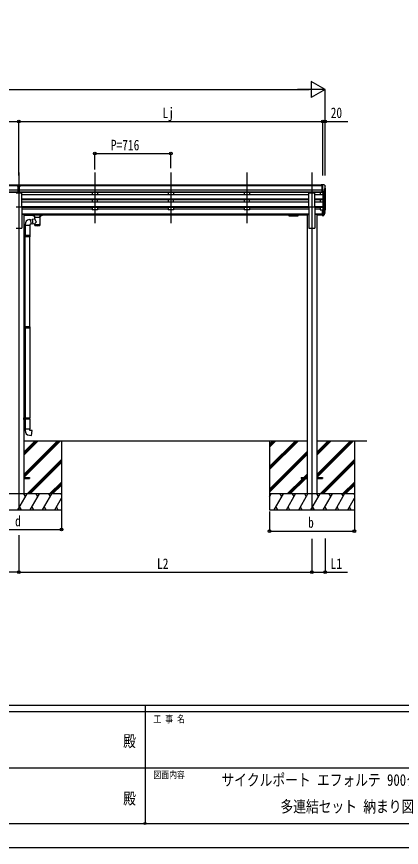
# Model space of a CAD drawing. Units: millimetres, scale not verified. Extents: x -12615 to 12615, y -8910 to 8910.
# Drawn here: x -1225 to 2400, y -8910 to -1089 of the extents above; entities that cross this region are included whole.
import ezdxf
from ezdxf.enums import TextEntityAlignment as Align

# ---------------------------------------------------------------- set-up
doc = ezdxf.new("R2010")
doc.units = ezdxf.units.MM
doc.header["$LTSCALE"] = 40
doc.header["$PDMODE"] = 32
doc.header["$PDSIZE"] = 20
for name, color, linetype in [('0-2_USER1', 3, 'Continuous'), ('0-3_YKK_12', 2, 'Continuous'), ('0-4_YKK_13', 4, 'Continuous'), ('0-5_YKK_A1', 4, 'Continuous'), ('0-6_YKK_D', 6, 'Continuous'), ('0-7_YKK_ZWAK', 7, 'Continuous')]:
    doc.layers.add(name, color=color, linetype=linetype)
doc.styles.add('ＭＳ ゴシック', font='')
doc.styles.get('ＭＳ ゴシック').set_extended_font_data('MS Gothic')

msp = doc.modelspace()

# ---------------------------------------------------------------- linework, layer by layer
at = {"layer": '0-3_YKK_12'}
for p, q in [((-1203.02, -2557.09), (-1203.02, -5731.49)), ((-487.02, -2557.09), (-487.02, -3034.6)), ((228.98, -2557.09), (228.98, -3034.6)), ((944.98, -2557.09), (944.98, -3034.6)), ((1556.98, -2557.09), (1556.98, -5731.49))]:
    msp.add_line(p, q, dxfattribs=at)
at = {"layer": '0-4_YKK_13'}
for p, q in [((-1219.52, -2681.51), (-1219.52, -2673.66)), ((-1219.52, -2681.51), (-1209.52, -2681.51)), ((-1203.02, -2682.32), (-1209.52, -2681.93)), ((-1209.52, -2683.51), (-1196.52, -2683.51)), ((-1209.52, -2725.03), (-1203.02, -2725.19)), ((-1196.52, -2681.99), (-1203.02, -2682.3)), ((-1203.02, -2725.19), (-1196.52, -2725.03)), ((-1196.52, -2745.13), (-1196.52, -2679.86)), ((1654.48, -2673.47), (1644.48, -2673.56)), ((1644.48, -2675.08), (1644.48, -2673.56)), ((1654.48, -2745.46), (1654.48, -2673.47)), ((1672.98, -2673.47), (1654.48, -2673.47)), ((1660.98, -2746.46), (1660.98, -2673.47)), ((1668.61, -2744.64), (1677.61, -2729.05)), ((1672.98, -2673.47), (1675.31, -2673.62)), ((1674.98, -2707.99), (1674.98, -2724.26)), ((1680.45, -2704.66), (1675.13, -2707.73)), ((1676.07, -2674.04), (1680.14, -2679.85)), ((1682.98, -2682.84), (1682.98, -2683.47)), ((-1230.52, -2747.12), (-1175.52, -2747.12)), ((-1209.52, -2744.07), (-1203.02, -2744.47)), ((-1203.02, -2744.47), (-1196.52, -2744.07)), ((-1175.52, -2878.92), (-1175.52, -2747.12)), ((1529.48, -2878.92), (1529.48, -2747.12)), ((1529.48, -2747.12), (1584.48, -2747.12)), ((1584.48, -2878.92), (1584.48, -2747.12)), ((1654.48, -2745.46), (1660.98, -2745.46)), ((1660.98, -2746.46), (1666.19, -2746.14)), ((-1230.52, -2878.92), (-1175.52, -2878.92)), ((1529.48, -2878.92), (1584.48, -2878.92)), ((-1073.02, -2951.78), (-1073.02, -2962.54)), ((-988.02, -2951.11), (-1071.02, -2951.11)), ((-988.02, -2953.29), (-1071.02, -2953.29)), ((-1056.52, -2963.2), (-1071.02, -2963.2)), ((-1056.52, -2970.01), (-1056.52, -2959.73)), ((-1002.52, -2970.01), (-1002.52, -2959.73)), ((-988.02, -2963.2), (-1002.52, -2963.2)), ((-986.02, -2951.78), (-986.02, -2962.54)), ((-986.02, -2951.97), (-986.02, -2953.51)), ((1339.98, -2951.78), (1339.98, -2962.54)), ((1339.98, -2951.97), (1339.98, -2953.51)), ((1341.98, -2951.11), (1424.98, -2951.11)), ((1341.98, -2953.29), (1424.98, -2953.29)), ((1341.98, -2963.2), (1424.98, -2963.2)), ((1426.98, -2951.78), (1426.98, -2962.54)), ((1654.48, -2907.2), (1654.48, -2961.23)), ((1654.48, -2907.2), (1660.98, -2907.2)), ((1654.48, -2947.33), (1660.98, -2947.33)), ((1654.48, -2952.21), (1660.98, -2952.21)), ((1654.48, -2961.23), (1660.98, -2961.23)), ((1660.98, -2907.2), (1660.98, -2961.97)), ((1660.98, -2952.23), (1666.12, -2952.23)), ((1660.98, -2954.03), (1665.83, -2954.03)), ((1660.98, -2961.97), (1665.83, -2961.97)), ((1667.42, -2951.55), (1675.17, -2936.14)), ((1676.62, -2936.5), (1668.43, -2952.68)), ((1677.23, -2937.07), (1668.43, -2960.61)), ((1679.28, -2920.01), (1676.01, -2927.07)), ((1679.89, -2921.39), (1676.01, -2929.33)), ((1677.57, -2932.66), (1677.23, -2937.07)), ((-1145.78, -3056.02), (-1145.78, -3045.11)), ((-1106.38, -3000.01), (-1093.87, -2998.46)), ((-1070.91, -3039.37), (-1090.03, -3042.34)), ((-1077.64, -2995.99), (-1052.42, -2992.08)), ((-1077.64, -2995.99), (-1070.62, -3041.25)), ((-1052.42, -3038.42), (-1070.62, -3041.25)), ((-1052.44, -3054.8), (-1052.42, -3038.17)), ((-1052.42, -2992.08), (-1052.42, -2974.5)), ((-1006.62, -2974.51), (-1006.6, -3054.8)), ((-1099.78, -3056.02), (-1145.78, -3056.02)), ((-1143.82, -3056.02), (-1143.82, -3146.86)), ((-1101.82, -3056.02), (-1101.82, -3149.42)), ((-1141.82, -3146.92), (-1157.82, -3146.45)), ((-1157.82, -3146.45), (-1157.82, -3164.39)), ((-1141.82, -3163.92), (-1157.82, -3164.39)), ((-1141.82, -3148.92), (-1143.82, -3148.92)), ((-1100.82, -3149.42), (-1143.82, -3149.42)), ((-1099.82, -3151.42), (-1143.82, -3151.42)), ((-1099.82, -3159.42), (-1143.82, -3159.42)), ((-1100.82, -3161.42), (-1143.82, -3161.42)), ((-1143.82, -4006.11), (-1143.82, -3163.98)), ((-1141.82, -3148.92), (-1141.82, -3146.92)), ((-1141.82, -3163.92), (-1141.82, -3161.92)), ((-1139.34, -3151.42), (-1138.91, -3149.42)), ((-1101.82, -4008.67), (-1101.82, -3161.42)), ((-1099.82, -3151.42), (-1100.82, -3149.42)), ((-1099.82, -3159.42), (-1100.82, -3161.42)), ((-1099.82, -3151.42), (-1099.82, -3159.42)), ((-1141.82, -4006.17), (-1157.82, -4005.7)), ((-1157.82, -4005.7), (-1157.82, -4023.64)), ((-1141.82, -4023.17), (-1157.82, -4023.64)), ((-1141.82, -4008.17), (-1143.82, -4008.17)), ((-1100.82, -4008.67), (-1143.82, -4008.67)), ((-1099.82, -4010.67), (-1143.82, -4010.67)), ((-1099.82, -4018.67), (-1143.82, -4018.67)), ((-1100.82, -4020.67), (-1143.82, -4020.67)), ((-1143.82, -4023.23), (-1143.82, -4865.36)), ((-1141.82, -4008.17), (-1141.82, -4006.17)), ((-1141.82, -4023.17), (-1141.82, -4021.17)), ((-1139.34, -4010.67), (-1138.91, -4008.67)), ((-1101.82, -4020.67), (-1101.82, -4867.92)), ((-1099.82, -4010.67), (-1100.82, -4008.67)), ((-1099.82, -4018.67), (-1100.82, -4020.67)), ((-1099.82, -4010.67), (-1099.82, -4018.67)), ((-1141.82, -4865.42), (-1157.82, -4864.95)), ((-1157.82, -4882.89), (-1157.82, -4864.95)), ((-1141.82, -4882.42), (-1157.82, -4882.89)), ((-1100.82, -4867.92), (-1143.82, -4867.92)), ((-1099.82, -4869.92), (-1143.82, -4869.92)), ((-1099.82, -4877.92), (-1143.82, -4877.92)), ((-1100.82, -4879.92), (-1143.82, -4879.92)), ((-1141.82, -4880.42), (-1143.82, -4880.42)), ((-1143.82, -4882.48), (-1143.82, -4973.92)), ((-1141.82, -4865.42), (-1141.82, -4867.42)), ((-1141.82, -4880.42), (-1141.82, -4882.42)), ((-1139.34, -4877.92), (-1138.91, -4879.92)), ((-1101.82, -4879.92), (-1101.82, -4973.92)), ((-1099.82, -4869.92), (-1100.82, -4867.92)), ((-1099.82, -4877.92), (-1100.82, -4879.92)), ((-1099.82, -4877.92), (-1099.82, -4869.92)), ((-1099.82, -4973.92), (-1145.82, -4973.92)), ((-1145.82, -4973.92), (-1145.82, -4984.84)), ((-1099.82, -4983.92), (-1099.82, -4973.92)), ((-1157.82, -5426.99), (-1103.02, -5426.99)), ((-1157.82, -5435.99), (-1103.02, -5435.99)), ((-1103.02, -5426.99), (-1103.02, -5435.99)), ((1456.98, -5426.99), (1456.98, -5435.99)), ((1456.98, -5426.99), (1511.78, -5426.99)), ((1456.98, -5435.99), (1511.78, -5435.99)), ((1602.18, -5426.99), (1656.98, -5426.99)), ((1602.18, -5435.99), (1656.98, -5435.99)), ((1656.98, -5426.99), (1656.98, -5435.99))]:
    msp.add_line(p, q, dxfattribs=at)
for points in [[(-1219.52, -2673.66), (-1201.52, -2673.51), (-1186.52, -2673.64)], [(-1196.52, -2745.13), (-1203.02, -2745.53), (-1209.52, -2745.13), (-1209.52, -2679.79)], [(-1196.52, -2726.13), (-1199.78, -2726.21), (-1203.02, -2726.29), (-1206.26, -2726.21), (-1209.52, -2726.13)], [(-1196.52, -2681.46), (-1186.52, -2681.38), (-1186.52, -2673.64)], [(-1071.02, -2951.11), (-1071.37, -2951.12), (-1071.9, -2951.14), (-1072.35, -2951.19), (-1072.65, -2951.27), (-1072.82, -2951.37), (-1072.94, -2951.51), (-1073.01, -2951.69), (-1073.02, -2951.78)], [(-1071.02, -2963.2), (-1071.37, -2963.2), (-1071.9, -2963.17), (-1072.35, -2963.12), (-1072.65, -2963.04), (-1072.82, -2962.94), (-1072.94, -2962.8), (-1073.01, -2962.63), (-1073.02, -2962.54)], [(-1052.42, -2974.5), (-1052.65, -2974.4), (-1054.01, -2973.67), (-1055.12, -2972.82), (-1055.88, -2971.95), (-1056.34, -2971.06), (-1056.51, -2970.17)], [(-1002.56, -2969.95), (-1002.53, -2970.31), (-1002.78, -2971.26), (-1003.3, -2972.15), (-1004.1, -2972.99), (-1005.22, -2973.78), (-1006.62, -2974.51)], [(-986.02, -2951.78), (-986.06, -2951.58), (-986.14, -2951.44), (-986.24, -2951.35), (-986.34, -2951.29), (-986.46, -2951.24), (-986.75, -2951.18), (-987.24, -2951.13), (-987.78, -2951.11), (-988.02, -2951.11)], [(-986.02, -2962.54), (-986.06, -2962.73), (-986.14, -2962.87), (-986.24, -2962.96), (-986.34, -2963.02), (-986.46, -2963.07), (-986.75, -2963.13), (-987.24, -2963.18), (-987.78, -2963.2), (-988.02, -2963.2)], [(1339.98, -2951.78), (1340.02, -2951.58), (1340.1, -2951.44), (1340.2, -2951.35), (1340.3, -2951.29), (1340.42, -2951.24), (1340.72, -2951.18), (1341.21, -2951.13), (1341.75, -2951.11), (1341.98, -2951.11)], [(1339.98, -2962.54), (1340.02, -2962.73), (1340.1, -2962.87), (1340.2, -2962.96), (1340.3, -2963.02), (1340.42, -2963.07), (1340.72, -2963.13), (1341.21, -2963.18), (1341.75, -2963.2), (1341.98, -2963.2)], [(1424.98, -2951.11), (1425.33, -2951.12), (1425.86, -2951.14), (1426.31, -2951.19), (1426.62, -2951.27), (1426.79, -2951.37), (1426.91, -2951.51), (1426.97, -2951.69), (1426.98, -2951.78)], [(1424.98, -2963.2), (1425.33, -2963.2), (1425.86, -2963.17), (1426.31, -2963.12), (1426.62, -2963.04), (1426.79, -2962.94), (1426.91, -2962.8), (1426.97, -2962.63), (1426.98, -2962.54)], [(-1093.87, -2998.46), (-1089.86, -3044.28), (-1099.78, -3046.02), (-1099.78, -3056.02)], [(-1141.82, -3161.92), (-1143.82, -3161.92), (-1143.82, -3148.92)], [(-1139.34, -3151.42), (-1139.34, -3159.42), (-1138.91, -3161.42)], [(-1141.82, -4021.17), (-1143.82, -4021.17), (-1143.82, -4008.17)], [(-1139.34, -4010.67), (-1139.34, -4018.67), (-1138.91, -4020.67)], [(-1141.82, -4867.42), (-1143.82, -4867.42), (-1143.82, -4880.42)], [(-1139.34, -4877.92), (-1139.34, -4869.92), (-1138.91, -4867.92)], [(-1104.74, -5029.67), (-1083.9, -5031.49), (-1079.89, -4985.67), (-1099.82, -4983.92)]]:
    msp.add_lwpolyline(points, dxfattribs=at)
for centre, radius, start, end in [((1675.28, -2707.99), 0.3, 120, 180), ((1675.28, -2724.26), 0.3, 180, 265.2833), ((1675.01, -2727.55), 3, 330, 85.2833), ((1675.25, -2674.61), 1, 35, 86.5), ((1679.98, -2682.84), 3, 0, 87), ((1676.08, -2700.29), 6.18, 315.00103, 354.2965), ((1480.98, -2683.47), 202, 355.05096, 0), ((1666.01, -2743.14), 3, 273.5, 330), ((1650.4, -2910.51), 30.41, 341.80266, 352.8448), ((1651.8, -2912.27), 29.53, 342.01856, 353.49194), ((-1099.87, -3045.46), 45.91, 98.14944, 179.55845), ((-1100.82, -4984.84), 45, 180, 265)]:
    msp.add_arc(centre, radius, start, end, dxfattribs=at)
for centre, major_axis, ratio, start_param, end_param in [((-1178.45, -2683.82), (24.57, -1.51), 0.121868, 3.1422238, 3.1491027), ((-1071.02, -2953.51), (-2, 0), 0.109601, 4.712389, 6.2831853), ((-1029.52, -2959.73), (-27, 0), 0.122176, 3.1415927, 6.2831853), ((-1040.52, -2970.01), (-16, 0), 0.361356, 0, 0.0194874), ((-988.02, -2953.51), (-2, 0), 0.109601, 3.1415927, 4.712389), ((1341.98, -2953.51), (2, 0), 0.109601, 1.5707963, 3.1415927), ((1424.98, -2953.51), (2, 0), 0.109601, 0, 1.5707963), ((1665.83, -2951.32), (3, 0), 0.90356, 4.712389, 5.7595865), ((1665.83, -2959.26), (-3, 0), 0.90356, 1.5707963, 2.6179939), ((1666.12, -2950.87), (1.5, 0), 0.90356, 4.712389, 5.7595865), ((1591.06, -2912.6), (88.05, 0), 0.90356, 5.9828017, 6.0168888), ((1676.27, -2932.66), (-1.3, 0), 0.90356, 2.9359903, 4.9130961), ((1590.35, -2916.47), (89.07, 0), 0.90356, 6.0316505, 6.077583), ((1593.12, -2906.02), (-87.93, 4.42), 0.541684, 3.060334, 3.2172517), ((1592.33, -2912.7), (89.06, 1.43), 0.57596, 6.1985533, 6.3701348), ((-1029.52, -3018.62), (22.81, -26.62), 0.234429, 3.1563334, 4.5976381), ((-1032.07, -3015.98), (-20.32, -22.25), 0.045535, 4.9756507, 6.2441899), ((-1029.51, -2974.96), (-22.92, 0.42), 0.07247, 0.0008089, 1.5716053), ((-1029.51, -2976.58), (-22.92, 0.42), 0.07247, 0.0008089, 1.5716053), ((-1029.52, -3042.36), (-22.91, 0), 0.122865, 6.2831853, 9.424778), ((-1029.53, -2974.96), (22.91, 0.42), 0.072511, 4.711586, 6.2823824), ((-1029.53, -2976.58), (22.91, 0.42), 0.072511, 4.711586, 6.2823824), ((-1029.52, -3054.8), (-22.92, 0), 0.101955, 6.2829723, 9.4248207)]:
    msp.add_ellipse(centre, major_axis=major_axis, ratio=ratio, start_param=start_param, end_param=end_param, dxfattribs=at)
at = {"layer": '0-5_YKK_A1'}
for p, q in [((-1209.52, -2723.82), (-4060.52, -2723.82)), ((-1209.52, -2675.08), (-4050.52, -2675.08)), ((-1209.52, -2680.29), (-4050.52, -2680.29)), ((1654.48, -2723.82), (-1196.52, -2723.82)), ((1654.48, -2675.08), (-1186.52, -2675.08)), ((1654.48, -2680.29), (-1186.52, -2680.29)), ((1660.98, -2714.58), (1660.98, -2907.2)), ((1676.01, -2731.82), (1676.01, -2933.54)), ((1680.98, -2704.05), (1680.98, -2906.83)), ((-1209.52, -2741.68), (-4060.52, -2741.68)), ((-1209.52, -2744.92), (-4060.52, -2744.92)), ((1654.48, -2741.68), (-1196.52, -2741.68)), ((1654.48, -2744.92), (-1196.52, -2744.92)), ((1529.48, -2765.5), (-1175.52, -2765.5)), ((1529.48, -2808.87), (-1175.52, -2808.87)), ((1529.48, -2810.36), (-1175.52, -2810.36)), ((1529.48, -2814.68), (-1175.52, -2814.68)), ((-512.02, -2745.02), (-512.02, -2765.4)), ((-462.02, -2765.4), (-512.02, -2765.4)), ((-512.02, -2814.68), (-512.02, -2835.51)), ((-462.02, -2745.02), (-462.02, -2765.4)), ((-462.02, -2835.51), (-462.02, -2814.68)), ((203.98, -2745.02), (203.98, -2765.4)), ((253.98, -2765.4), (203.98, -2765.4)), ((203.98, -2814.68), (203.98, -2835.51)), ((253.98, -2745.02), (253.98, -2765.4)), ((253.98, -2835.51), (253.98, -2814.68)), ((919.98, -2745.02), (919.98, -2765.4)), ((969.98, -2765.4), (919.98, -2765.4)), ((919.98, -2814.68), (919.98, -2835.51)), ((969.98, -2745.02), (969.98, -2765.4)), ((969.98, -2835.51), (969.98, -2814.68)), ((1660.98, -2765.5), (1584.48, -2765.5)), ((1660.98, -2808.87), (1584.48, -2808.87)), ((1660.98, -2810.36), (1584.48, -2810.36)), ((1660.98, -2814.68), (1584.48, -2814.68)), ((1635.98, -2744.92), (1635.98, -2765.5)), ((1635.98, -2814.68), (1635.98, -2835.61)), ((1666.98, -2745.98), (1666.99, -2951.97)), ((1529.48, -2835.51), (-1175.52, -2835.51)), ((-1175.52, -2878.92), (-1175.52, -3081.49)), ((1529.48, -2878.97), (-1175.52, -2878.97)), ((1529.48, -2880.47), (-1175.52, -2880.47)), ((1529.48, -2884.78), (-1175.52, -2884.78)), ((-462.02, -2835.51), (-512.02, -2835.51)), ((-512.02, -2884.78), (-512.02, -2907.83)), ((-462.02, -2884.78), (-462.02, -2907.83)), ((253.98, -2835.51), (203.98, -2835.51)), ((203.98, -2884.78), (203.98, -2907.83)), ((253.98, -2884.78), (253.98, -2907.83)), ((969.98, -2835.51), (919.98, -2835.51)), ((919.98, -2884.78), (919.98, -2907.83)), ((969.98, -2884.78), (969.98, -2907.83)), ((1529.48, -2878.92), (1529.48, -3081.49)), ((1660.98, -2835.61), (1584.48, -2835.61)), ((1584.48, -2878.92), (1584.48, -3081.49)), ((1660.98, -2878.97), (1584.48, -2878.92)), ((1660.98, -2880.47), (1584.48, -2880.47)), ((1660.98, -2884.78), (1584.48, -2884.78)), ((1635.98, -2884.78), (1635.98, -2907.83)), ((-512.02, -2902.89), (-1175.52, -2902.89)), ((1529.48, -2949.9), (-1175.52, -2949.9)), ((1529.48, -2951.3), (-1175.52, -2951.3)), ((-1157.82, -2952.49), (-1175.52, -2952.49)), ((-1157.82, -2952.49), (-1157.82, -5581.49)), ((-1157.82, -2958.99), (-1073.02, -2958.99)), ((1339.98, -2958.99), (-986.02, -2958.99)), ((-462.02, -2907.83), (-512.02, -2907.83)), ((203.98, -2902.89), (-462.02, -2902.89)), ((253.98, -2907.83), (203.98, -2907.83)), ((919.98, -2902.89), (253.98, -2902.89)), ((969.98, -2907.83), (919.98, -2907.83)), ((1529.48, -2902.89), (969.98, -2902.89)), ((1511.78, -2958.99), (1426.98, -2958.99)), ((1511.78, -2952.49), (1511.78, -5581.49)), ((1511.78, -2952.49), (1529.48, -2952.49)), ((1635.98, -2902.89), (1584.48, -2902.89)), ((1654.48, -2949.9), (1584.48, -2949.9)), ((1654.48, -2951.3), (1584.48, -2951.3)), ((1602.18, -2952.49), (1584.48, -2952.49)), ((1602.18, -2952.49), (1602.18, -5581.49)), ((1654.48, -2958.99), (1602.18, -2958.99)), ((1635.98, -2907.83), (1654.48, -2907.83)), ((-1230.52, -3081.49), (-1175.52, -3081.49)), ((1529.48, -3081.49), (1584.48, -3081.49)), ((-1158.02, -5400.97), (-838.54, -5081.49)), ((-1158.02, -5415.11), (-824.4, -5081.49)), ((-1158.02, -5217.12), (-1022.39, -5081.49)), ((-1158.02, -5202.98), (-1036.53, -5081.49)), ((-1158.02, -5188.84), (-1050.67, -5081.49)), ((-1157.82, -5081.49), (1511.78, -5081.49)), ((-1155.76, -5426.99), (-810.26, -5081.49)), ((-803.22, -5081.49), (-803.22, -5731.49)), ((1156.78, -5081.49), (1156.78, -5731.49)), ((1156.78, -5325.67), (1400.96, -5081.49)), ((1156.78, -5339.81), (1415.1, -5081.49)), ((1156.78, -5353.95), (1429.24, -5081.49)), ((1156.78, -5141.82), (1217.11, -5081.49)), ((1156.78, -5127.68), (1202.97, -5081.49)), ((1156.78, -5113.54), (1188.83, -5081.49)), ((1601.98, -5400.97), (1921.46, -5081.49)), ((1601.98, -5415.11), (1935.6, -5081.49)), ((1601.98, -5217.12), (1737.61, -5081.49)), ((1601.98, -5202.98), (1723.47, -5081.49)), ((1601.98, -5188.84), (1709.33, -5081.49)), ((1602.18, -5081.49), (2075.02, -5081.49)), ((1604.24, -5426.99), (1949.74, -5081.49)), ((1956.78, -5081.49), (1956.78, -5731.49)), ((1156.78, -5537.8), (1511.58, -5183)), ((1156.78, -5551.94), (1511.58, -5197.14)), ((1156.78, -5566.08), (1511.58, -5211.29)), ((-1126.41, -5581.49), (-803.22, -5258.3)), ((-1112.27, -5581.49), (-803.22, -5272.44)), ((-1098.12, -5581.49), (-803.22, -5286.59)), ((1633.59, -5581.49), (1956.78, -5258.3)), ((1647.73, -5581.49), (1956.78, -5272.44)), ((1661.88, -5581.49), (1956.78, -5286.59)), ((1479.72, -5426.99), (1511.58, -5395.13)), ((-914.28, -5581.49), (-803.22, -5470.43)), ((1325.22, -5581.49), (1470.72, -5435.99)), ((1339.37, -5581.49), (1484.87, -5435.99)), ((1353.51, -5581.49), (1499.01, -5435.99)), ((1493.87, -5426.99), (1511.58, -5409.27)), ((1508.01, -5426.99), (1511.58, -5423.42)), ((1845.72, -5581.49), (1956.78, -5470.43)), ((-900.13, -5581.49), (-803.22, -5484.57)), ((-885.99, -5581.49), (-803.22, -5498.72)), ((1859.87, -5581.49), (1956.78, -5484.57)), ((1874.01, -5581.49), (1956.78, -5498.72)), ((-803.22, -5581.49), (-1603.22, -5581.49)), ((-1212.06, -5731.49), (-1125.46, -5581.49)), ((-1140.46, -5607.47), (-1155.46, -5581.49)), ((-1096.59, -5731.49), (-1009.99, -5581.49)), ((-1024.99, -5607.47), (-1039.99, -5581.49)), ((-981.12, -5731.49), (-894.52, -5581.49)), ((-924.52, -5581.49), (-909.52, -5607.47)), ((-865.65, -5731.49), (-803.22, -5623.35)), ((-809.05, -5581.49), (-803.22, -5591.59)), ((1956.78, -5581.49), (1156.78, -5581.49)), ((1156.78, -5608.99), (1172.66, -5581.49)), ((1201.53, -5731.49), (1288.13, -5581.49)), ((1273.13, -5607.47), (1258.13, -5581.49)), ((1317, -5731.49), (1403.6, -5581.49)), ((1388.6, -5607.47), (1373.6, -5581.49)), ((1432.47, -5731.49), (1519.07, -5581.49)), ((1504.07, -5607.47), (1489.07, -5581.49)), ((1547.94, -5731.49), (1634.54, -5581.49)), ((1619.54, -5607.47), (1604.54, -5581.49)), ((1663.41, -5731.49), (1750.01, -5581.49)), ((1735.01, -5607.47), (1720.01, -5581.49)), ((1778.88, -5731.49), (1865.48, -5581.49)), ((1835.48, -5581.49), (1850.48, -5607.47)), ((1894.35, -5731.49), (1956.78, -5623.35)), ((1950.95, -5581.49), (1956.78, -5591.59)), ((-1197.06, -5705.51), (-1182.06, -5731.49)), ((-1081.59, -5705.51), (-1066.59, -5731.49)), ((-966.12, -5705.51), (-951.12, -5731.49)), ((-850.65, -5705.51), (-835.65, -5731.49)), ((1216.53, -5705.51), (1231.53, -5731.49)), ((1332, -5705.51), (1347, -5731.49)), ((1447.47, -5705.51), (1462.47, -5731.49)), ((1562.94, -5705.51), (1577.94, -5731.49)), ((1678.41, -5705.51), (1693.41, -5731.49)), ((1793.88, -5705.51), (1808.88, -5731.49)), ((1909.35, -5705.51), (1924.35, -5731.49)), ((-1603.22, -5731.49), (-803.22, -5731.49)), ((1156.78, -5731.49), (1956.78, -5731.49))]:
    msp.add_line(p, q, dxfattribs=at)
at = {"layer": '0-6_YKK_D'}
for p, q in [((1680.98, -1775.08), (1551.08, -1700.08)), ((1551.08, -1700.08), (1551.08, -1850.08)), ((-6801.02, -1775.08), (1530.98, -1775.08)), ((1680.98, -1775.08), (1421.17, -1775.08)), ((1680.98, -1775.08), (1551.08, -1850.08)), ((1680.98, -2583.65), (1680.98, -1774.08)), ((-4067.02, -2075.08), (-1203.02, -2075.08)), ((-1203.02, -2584.65), (-1203.02, -2074.08)), ((-1203.02, -2584.65), (-1203.02, -2074.08)), ((-1203.02, -2075.08), (1660.98, -2075.08)), ((1660.98, -2584.65), (1660.98, -2074.08)), ((1660.98, -2584.65), (1660.98, -2074.08)), ((1680.98, -2582.65), (1680.98, -2074.08)), ((-487.02, -2528.2), (-487.02, -2377.09)), ((-487.02, -2378.09), (228.98, -2378.09)), ((228.98, -2517.06), (228.98, -2377.09)), ((-803.22, -5718.27), (-803.22, -5919.2)), ((1156.78, -5746.71), (1156.78, -5933.42)), ((1956.78, -5732.49), (1956.78, -5933.42)), ((-1603.22, -5918.2), (-803.22, -5918.2)), ((1156.78, -5932.42), (1956.78, -5932.42)), ((-1203.02, -5970.47), (-1203.02, -6320.08)), ((-1203.02, -5970.47), (-1203.02, -6320.08)), ((1556.98, -6003.67), (1556.98, -6320.08)), ((1556.98, -6003.67), (1556.98, -6320.08)), ((1680.98, -6001.06), (1680.98, -6320.08)), ((-1203.02, -6319.08), (-4067.02, -6319.08)), ((-1203.02, -6319.08), (1556.98, -6319.08))]:
    msp.add_line(p, q, dxfattribs=at)
for points in [[(1660.98, -2075.08), (1680.98, -2075.08), (1894.38, -2075.08)], [(1556.98, -6319.08), (1680.98, -6319.08), (1892.98, -6319.08)]]:
    msp.add_lwpolyline(points, dxfattribs=at)
for centre in [(-1203.02, -2075.08), (-1203.02, -2075.08), (1660.98, -2075.08), (1660.98, -2075.08), (1680.98, -2075.08), (-487.02, -2378.09), (228.98, -2378.09), (-803.22, -5918.2), (1156.78, -5932.42), (1956.78, -5932.42), (-1203.02, -6319.08), (-1203.02, -6319.08), (1556.98, -6319.08), (1556.98, -6319.08), (1680.98, -6319.08)]:
    msp.add_circle(centre, 12.75, dxfattribs=at)
at = {"layer": '0-7_YKK_ZWAK'}
for p, q in [((11685.06, -7575), (-11714.94, -7575)), ((-14.94, -7575), (-14.94, -8685)), ((-14.94, -7635), (-3914.94, -7635)), ((3885.06, -7635), (-14.94, -7635)), ((-3892.44, -8160), (-14.94, -8160)), ((-14.94, -8160), (3885.06, -8160)), ((-3914.94, -8685), (-14.94, -8685)), ((-14.94, -8685), (3885.06, -8685))]:
    msp.add_line(p, q, dxfattribs=at)
msp.add_lwpolyline([(-12615, -8910), (12615, -8910), (12615, 8910), (-12615, 8910)], close=True, dxfattribs=at)
msp.add_point((-14.94, -8685), dxfattribs=at)

# ---------------------------------------------------------------- texts
at = {"layer": '0-2_USER1', "style": 'ＭＳ ゴシック', "width": 0.8}
for s, p in [('サイクルポート エフォルテ 900タイプ', (704.76, -8363.23)), ('多連結セット 納まり図', (1260.76, -8613.23))]:
    msp.add_text(s, height=110, dxfattribs=at).set_placement(p, align=Align.BOTTOM_LEFT)
at = {"layer": '0-6_YKK_D', "style": 'ＭＳ ゴシック', "width": 0.8}
for s, p in [('Lj', (149.78, -2073.08)), ('20', (1733.98, -2073.08)), ('P=716', (-337.82, -2376.79)), ('d', (-1239.22, -5916.9)), ('b', (1520.78, -5931.12)), ('L2', (97.78, -6317.78)), ('L1', (1733.28, -6317.78))]:
    msp.add_text(s, height=98.97, dxfattribs=at).set_placement(p, align=Align.BOTTOM_LEFT)
at = {"layer": '0-7_YKK_ZWAK', "style": 'ＭＳ ゴシック', "width": 0.8}
for s, height, p in [('工 事 名', 65.98, (63.81, -7755)), ('殿', 110, (-221, -7997.5)), ('図面内容', 65.98, (63.81, -8280)), ('殿', 110, (-221, -8537.5))]:
    msp.add_text(s, height=height, dxfattribs=at).set_placement(p, align=Align.BOTTOM_LEFT)

doc.saveas('drawing.dxf')
